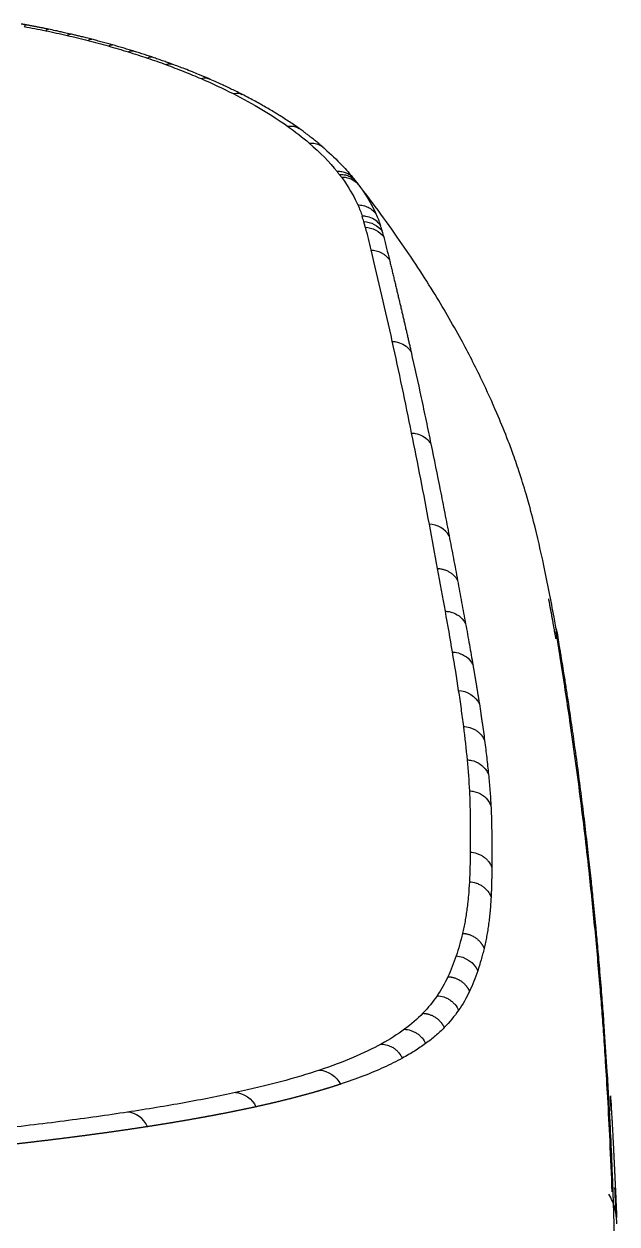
# Model space of a CAD drawing. Header units: millimetres. Extents: x 0 to 2520, y 0 to 1796.
# Drawn here: x 1162.3 to 1211.1, y 582.4 to 681.3 of the extents above; entities that cross this region are included whole.
import ezdxf

# ---------------------------------------------------------------- set-up
doc = ezdxf.new("R2010")
doc.units = ezdxf.units.MM
doc.header["$LTSCALE"] = 50

msp = doc.modelspace()

# ---------------------------------------------------------------- linework, layer by layer
at = {"color": 7, "linetype": 'Continuous'}
for centre, major_axis, ratio, start_param, end_param in [((1172.252, 676.614), (-0.64, -1.895), 0.484271, 3.141704, 3.596445), ((1195.49, 638.225), (-1.965, -0.372), 0.920391, 3.440198, 4.47791), ((1170.782, 589.655), (-0.302, 1.977), 0.906138, 4.988213, 6.109331)]:
    msp.add_ellipse(centre, major_axis=major_axis, ratio=ratio, start_param=start_param, end_param=end_param, dxfattribs=at)
for points, degree in [([(1162.463, 681.184), (1162.046, 681.259)], 1), ([(1162.269, 681.053), (1162.569, 680.998), (1162.867, 680.941), (1163.164, 680.883)], 3), ([(1164.295, 680.826), (1163.383, 681.015), (1162.457, 681.185)], 2), ([(1163.164, 680.883), (1163.462, 680.825), (1163.759, 680.766), (1164.054, 680.705)], 3), ([(1164.054, 680.705), (1164.139, 680.797), (1164.222, 680.835), (1164.294, 680.821)], 3), ([(1164.054, 680.705), (1164.645, 680.582), (1165.232, 680.454), (1165.811, 680.32)], 3), ([(1165.811, 680.32), (1166.391, 680.186), (1166.965, 680.046), (1167.532, 679.9)], 3), ([(1167.532, 679.9), (1168.098, 679.755), (1168.658, 679.604), (1169.209, 679.448)], 3), ([(1169.564, 679.539), (1167.846, 680.003)], 1), ([(1169.209, 679.448), (1169.761, 679.292), (1170.305, 679.13), (1170.841, 678.965)], 3), ([(1171.235, 679.044), (1169.564, 679.539)], 1), ([(1170.841, 678.965), (1171.377, 678.799), (1171.905, 678.628), (1172.424, 678.453)], 3), ([(1172.893, 678.509), (1171.262, 679.037)], 1), ([(1172.424, 678.453), (1172.944, 678.277), (1173.454, 678.098), (1173.955, 677.914)], 3), ([(1174.472, 677.952), (1172.893, 678.509)], 1), ([(1173.955, 677.914), (1174.456, 677.73), (1174.947, 677.541), (1175.429, 677.349)], 3), ([(1175.429, 677.349), (1175.911, 677.157), (1176.382, 676.961), (1176.844, 676.762)], 3), ([(1176.844, 676.762), (1177.766, 676.363), (1178.648, 675.95), (1179.484, 675.525)], 3), ([(1179.484, 675.525), (1181.157, 674.675), (1182.651, 673.779), (1183.949, 672.854)], 3), ([(1183.949, 672.854), (1184.598, 672.391), (1185.199, 671.922), (1185.75, 671.447)], 3), ([(1185.75, 671.447), (1186.646, 670.676), (1187.411, 669.892), (1188.048, 669.102)], 3), ([(1186.881, 671.12), (1186.931, 671.075), (1186.977, 671.026), (1187.024, 670.977)], 3), ([(1188.227, 668.875), (1188.167, 668.951), (1188.107, 669.026), (1188.048, 669.102)], 3), ([(1188.401, 668.646), (1188.343, 668.722), (1188.285, 668.799), (1188.227, 668.875)], 3), ([(1188.401, 668.646), (1188.513, 668.494), (1188.622, 668.343), (1188.725, 668.19)], 3), ([(1188.725, 668.19), (1189.14, 667.582), (1189.481, 666.972), (1189.752, 666.362)], 3), ([(1189.631, 668.263), (1189.569, 668.343), (1189.505, 668.423), (1189.441, 668.503)], 3), ([(1189.813, 668.023), (1189.753, 668.104), (1189.692, 668.183), (1189.631, 668.263)], 3), ([(1189.752, 666.362), (1189.888, 666.057), (1190.006, 665.752), (1190.107, 665.447)], 3), ([(1190.246, 664.99), (1190.199, 665.142), (1190.153, 665.295), (1190.107, 665.447)], 3), ([(1190.246, 664.99), (1190.836, 664.969), (1191.45, 664.649), (1191.764, 664.197)], 3), ([(1190.363, 664.527), (1190.518, 663.903), (1190.67, 663.277), (1190.821, 662.652)], 3), ([(1190.363, 664.527), (1190.956, 664.504), (1191.572, 664.18), (1191.886, 663.725)], 3), ([(1191.764, 664.197), (1191.719, 664.355), (1191.67, 664.513), (1191.616, 664.672)], 3), ([(1191.886, 663.725), (1191.847, 663.877), (1191.81, 664.035), (1191.764, 664.197)], 3), ([(1190.821, 662.652), (1191.425, 660.15), (1192.004, 657.643), (1192.559, 655.131)], 3), ([(1192.559, 655.131), (1193.114, 652.619), (1193.645, 650.101), (1194.154, 647.579)], 3), ([(1194.154, 647.579), (1194.662, 645.057), (1195.149, 642.535), (1195.613, 640.071)], 3), ([(1195.613, 640.071), (1195.845, 638.838), (1196.072, 637.621), (1196.291, 636.424)], 3), ([(1196.291, 636.424), (1196.511, 635.228), (1196.725, 634.053), (1196.931, 632.906)], 3), ([(1196.931, 632.906), (1197.136, 631.758), (1197.332, 630.639), (1197.516, 629.551)], 3), ([(1197.516, 629.551), (1197.699, 628.463), (1197.87, 627.407), (1198.025, 626.385)], 3), ([(1198.025, 626.385), (1198.103, 625.874), (1198.176, 625.372), (1198.245, 624.878)], 3), ([(1198.025, 626.385), (1198.727, 626.361), (1199.48, 625.875), (1199.756, 625.266)], 3), ([(1198.245, 624.878), (1198.28, 624.631), (1198.313, 624.386), (1198.346, 624.144)], 3), ([(1198.346, 624.144), (1198.378, 623.901), (1198.409, 623.66), (1198.439, 623.422)], 3), ([(1199.984, 623.736), (1200.02, 623.486), (1200.055, 623.237), (1200.089, 622.991)], 3), ([(1198.439, 623.422), (1198.559, 622.469), (1198.662, 621.55), (1198.746, 620.665)], 3), ([(1200.089, 622.991), (1200.122, 622.745), (1200.155, 622.501), (1200.186, 622.259)], 3), ([(1198.746, 620.665), (1198.831, 619.781), (1198.897, 618.93), (1198.938, 618.111)], 3), ([(1199.002, 613.062), (1198.994, 612.21), (1198.977, 611.398), (1198.937, 610.622)], 3), ([(1198.367, 606.375), (1198.214, 605.729), (1198.041, 605.11), (1197.844, 604.516)], 3), ([(1197.844, 604.516), (1197.648, 603.923), (1197.427, 603.353), (1197.17, 602.806)], 3), ([(1197.844, 604.516), (1198.562, 604.489), (1199.342, 603.953), (1199.62, 603.296)], 3), ([(1197.17, 602.806), (1196.914, 602.26), (1196.621, 601.736), (1196.28, 601.234)], 3), ([(1196.28, 601.234), (1195.939, 600.732), (1195.55, 600.253), (1195.103, 599.793)], 3), ([(1198.942, 601.6), (1198.684, 601.058), (1198.389, 600.539), (1198.046, 600.041)], 3), ([(1198.046, 600.041), (1197.703, 599.543), (1197.312, 599.068), (1196.863, 598.612)], 3), ([(1195.103, 599.793), (1194.656, 599.334), (1194.151, 598.895), (1193.581, 598.474)], 3), ([(1193.581, 598.474), (1193.012, 598.052), (1192.379, 597.649), (1191.678, 597.262)], 3), ([(1191.678, 597.262), (1190.275, 596.488), (1188.595, 595.777), (1186.604, 595.114)], 3), ([(1186.604, 595.114), (1184.614, 594.452), (1182.315, 593.839), (1179.686, 593.264)], 3), ([(1186.604, 595.114), (1187.281, 595.09), (1188.023, 594.588), (1188.319, 593.954)], 3), ([(1179.686, 593.264), (1180.348, 593.239), (1181.075, 592.732), (1181.364, 592.095)], 3), ([(1210.613, 591.733), (1210.592, 592.156), (1210.57, 592.577), (1210.549, 592.998)], 3), ([(1210.728, 585.492), (1210.733, 585.36), (1210.738, 585.229), (1210.742, 585.099)], 3), ([(1210.999, 583.513), (1210.971, 584.145), (1210.943, 584.777), (1210.914, 585.409)], 3)]:
    msp.add_open_spline(points, degree=degree, dxfattribs=at)
for points, knots in [([(1162.468, 681.183), (1162.464, 681.184), (1162.437, 681.187), (1162.373, 681.168), (1162.307, 681.104), (1162.269, 681.053)], [0, 0, 0, 0, 0.06577, 0.459809, 1, 1, 1, 1]), ([(1166.108, 680.428), (1165.939, 680.467), (1165.646, 680.534), (1165.232, 680.626), (1164.795, 680.721), (1164.479, 680.788), (1164.284, 680.828)], [0, 0, 0, 0, 0.282225, 0.484441, 0.682005, 1, 1, 1, 1]), ([(1165.811, 680.32), (1165.904, 680.381), (1166.006, 680.449), (1166.09, 680.432), (1166.097, 680.43)], [0, 0, 0, 0, 0.904511, 1, 1, 1, 1]), ([(1167.863, 679.999), (1167.708, 680.039), (1167.421, 680.112), (1167.043, 680.205), (1166.731, 680.281), (1166.43, 680.353), (1166.218, 680.403), (1166.096, 680.431)], [0, 0, 0, 0, 0.265652, 0.492224, 0.643261, 0.794287, 1, 1, 1, 1]), ([(1167.532, 679.9), (1167.637, 679.958), (1167.748, 680.02), (1167.841, 680.004), (1167.846, 680.003)], [0, 0, 0, 0, 0.937809, 1, 1, 1, 1]), ([(1169.209, 679.448), (1169.275, 679.491), (1169.389, 679.543), (1169.504, 679.55), (1169.555, 679.541), (1169.563, 679.539)], [0, 0, 0, 0, 0.534486, 0.924389, 1, 1, 1, 1]), ([(1170.841, 678.965), (1170.913, 679.006), (1171.039, 679.055), (1171.177, 679.058), (1171.243, 679.043), (1171.262, 679.037)], [0, 0, 0, 0, 0.491203, 0.849449, 1, 1, 1, 1]), ([(1177.463, 676.758), (1177.19, 676.877), (1176.751, 677.062), (1176.095, 677.33), (1175.379, 677.613), (1174.82, 677.824), (1174.472, 677.952)], [0, 0, 0, 0, 0.28561, 0.4526, 0.664366, 1, 1, 1, 1]), ([(1176.844, 676.762), (1176.942, 676.796), (1177.111, 676.829), (1177.318, 676.81), (1177.422, 676.776), (1177.463, 676.758)], [0, 0, 0, 0, 0.453041, 0.776836, 1, 1, 1, 1]), ([(1180.215, 675.468), (1180.045, 675.555), (1179.736, 675.709), (1179.283, 675.929), (1178.869, 676.126), (1178.448, 676.321), (1177.984, 676.531), (1177.649, 676.678), (1177.463, 676.758)], [0, 0, 0, 0, 0.194251, 0.349364, 0.504745, 0.648135, 0.805649, 1, 1, 1, 1]), ([(1179.484, 675.525), (1179.678, 675.552), (1179.943, 675.589), (1180.156, 675.494), (1180.212, 675.462)], [0, 0, 0, 0, 0.728205, 1, 1, 1, 1]), ([(1184.934, 672.642), (1184.772, 672.757), (1184.472, 672.967), (1184.023, 673.268), (1183.592, 673.548), (1183.151, 673.826), (1182.708, 674.095), (1182.254, 674.362), (1181.791, 674.627), (1181.31, 674.893), (1180.786, 675.174), (1180.417, 675.365), (1180.214, 675.469)], [0, 0, 0, 0, 0.116226, 0.212836, 0.309412, 0.405954, 0.5026, 0.594031, 0.690771, 0.787383, 0.883962, 1, 1, 1, 1]), ([(1183.949, 672.854), (1184.182, 672.862), (1184.55, 672.875), (1184.83, 672.704), (1184.927, 672.631)], [0, 0, 0, 0, 0.634373, 1, 1, 1, 1]), ([(1186.88, 671.122), (1186.771, 671.216), (1186.565, 671.39), (1186.254, 671.644), (1185.973, 671.867), (1185.715, 672.067), (1185.478, 672.245), (1185.22, 672.437), (1185.035, 672.57), (1184.933, 672.643)], [0, 0, 0, 0, 0.180478, 0.337617, 0.497684, 0.617696, 0.732454, 0.852662, 1, 1, 1, 1]), ([(1185.75, 671.447), (1185.832, 671.452), (1186.081, 671.468), (1186.476, 671.387), (1186.756, 671.231), (1186.875, 671.125), (1186.881, 671.12)], [0, 0, 0, 0, 0.191781, 0.587121, 0.981055, 1, 1, 1, 1]), ([(1187.024, 670.977), (1187.514, 670.534), (1188.417, 669.716), (1189.119, 668.884), (1189.441, 668.503)], [0, 0, 0, 0, 0.542614, 1, 1, 1, 1]), ([(1189.441, 668.503), (1189.365, 668.601), (1189.229, 668.735), (1189.012, 668.881), (1188.833, 668.97), (1188.643, 669.038), (1188.381, 669.097), (1188.179, 669.108), (1188.048, 669.102)], [0, 0, 0, 0, 0.251445, 0.377205, 0.502965, 0.628725, 0.754485, 1, 1, 1, 1]), ([(1188.227, 668.875), (1188.36, 668.88), (1188.564, 668.868), (1188.828, 668.806), (1189.02, 668.737), (1189.199, 668.646), (1189.418, 668.498), (1189.554, 668.361), (1189.631, 668.263)], [0, 0, 0, 0, 0.245345, 0.371154, 0.496963, 0.622771, 0.74858, 1, 1, 1, 1]), ([(1188.401, 668.646), (1188.534, 668.651), (1188.739, 668.638), (1189.005, 668.575), (1189.199, 668.504), (1189.379, 668.411), (1189.599, 668.261), (1189.736, 668.122), (1189.813, 668.023)], [0, 0, 0, 0, 0.245394, 0.371197, 0.497, 0.622803, 0.748606, 1, 1, 1, 1]), ([(1206.349, 629.83), (1206.213, 630.671), (1205.83, 632.886), (1205.158, 636.336), (1204.386, 639.733), (1203.667, 642.368), (1203.077, 644.279), (1202.509, 645.931), (1201.904, 647.519), (1201.1, 649.475), (1199.867, 652.189), (1198.155, 655.528), (1195.864, 659.471), (1192.897, 663.961), (1190.579, 667.074), (1189.282, 668.706)], [0, 0, 0, 0, 0.072871, 0.188058, 0.279892, 0.333849, 0.375944, 0.408038, 0.435223, 0.484253, 0.55136, 0.636522, 0.739701, 0.86089, 1, 1, 1, 1]), ([(1189.813, 668.023), (1189.873, 667.943), (1189.931, 667.863), (1190.045, 667.703), (1190.101, 667.623), (1190.156, 667.544)], [0, 0, 0, 0, 0.5, 0.5, 1, 1, 1, 1]), ([(1190.156, 667.544), (1190.167, 667.527), (1190.19, 667.494), (1190.223, 667.445), (1190.256, 667.396), (1190.288, 667.347), (1190.321, 667.298), (1190.352, 667.249), (1190.384, 667.2), (1190.415, 667.151), (1190.446, 667.102), (1190.476, 667.053), (1190.507, 667.005), (1190.536, 666.956), (1190.566, 666.908), (1190.595, 666.859), (1190.624, 666.811), (1190.652, 666.763), (1190.681, 666.714), (1190.708, 666.666), (1190.736, 666.618), (1190.763, 666.57), (1190.79, 666.522), (1190.816, 666.475), (1190.843, 666.427), (1190.869, 666.379), (1190.894, 666.332), (1190.919, 666.284), (1190.944, 666.237), (1190.969, 666.189), (1190.993, 666.142), (1191.017, 666.095), (1191.041, 666.048), (1191.065, 666.001), (1191.088, 665.954), (1191.11, 665.907), (1191.133, 665.86), (1191.155, 665.813), (1191.177, 665.766), (1191.199, 665.72), (1191.22, 665.673), (1191.234, 665.642), (1191.241, 665.627)], [0, 0, 0, 0, 0.025729, 0.05142, 0.077074, 0.10269, 0.128269, 0.153811, 0.179315, 0.204782, 0.230212, 0.255604, 0.280958, 0.306276, 0.331556, 0.356798, 0.382003, 0.407171, 0.432302, 0.457395, 0.482451, 0.507469, 0.532451, 0.557394, 0.582301, 0.60717, 0.632002, 0.656797, 0.681554, 0.706274, 0.730956, 0.755602, 0.780209, 0.80478, 0.829313, 0.853809, 0.878267, 0.902688, 0.927072, 0.951418, 0.975727, 1, 1, 1, 1]), ([(1189.752, 666.362), (1189.894, 666.361), (1190.112, 666.336), (1190.394, 666.255), (1190.599, 666.169), (1190.79, 666.061), (1191.021, 665.89), (1191.162, 665.736), (1191.241, 665.627)], [0, 0, 0, 0, 0.245504, 0.371267, 0.497031, 0.622794, 0.748557, 1, 1, 1, 1]), ([(1191.616, 664.672), (1191.559, 664.745), (1191.385, 664.968), (1190.985, 665.254), (1190.508, 665.418), (1190.205, 665.44), (1190.107, 665.447)], [0, 0, 0, 0, 0.164024, 0.500002, 0.837147, 1, 1, 1, 1]), ([(1191.241, 665.627), (1191.313, 665.468), (1191.38, 665.308), (1191.505, 664.99), (1191.563, 664.831), (1191.616, 664.672)], [0, 0, 0, 0, 0.5, 0.5, 1, 1, 1, 1]), ([(1190.363, 664.527), (1190.357, 664.553), (1190.344, 664.604), (1190.325, 664.681), (1190.308, 664.75), (1190.293, 664.81), (1190.28, 664.86), (1190.268, 664.906), (1190.257, 664.949), (1190.249, 664.977), (1190.246, 664.99)], [0, 0, 0, 0, 0.166111, 0.332434, 0.498969, 0.613429, 0.720778, 0.821, 0.914079, 1, 1, 1, 1]), ([(1191.886, 663.725), (1191.905, 663.646), (1191.925, 663.568), (1191.964, 663.41), (1191.984, 663.332), (1192.043, 663.096), (1192.082, 662.939), (1192.199, 662.468), (1192.276, 662.154), (1192.353, 661.839)], [0, 0, 0, 0, 0.125, 0.125, 0.25, 0.25, 0.5, 0.5, 1, 1, 1, 1]), ([(1190.821, 662.652), (1190.968, 662.646), (1191.193, 662.614), (1191.485, 662.521), (1191.697, 662.425), (1191.894, 662.306), (1192.13, 662.12), (1192.274, 661.955), (1192.353, 661.839)], [0, 0, 0, 0, 0.245356, 0.37115, 0.496944, 0.622738, 0.748531, 1, 1, 1, 1]), ([(1192.353, 661.839), (1192.385, 661.709), (1192.448, 661.451), (1192.542, 661.064), (1192.636, 660.68), (1192.728, 660.299), (1192.818, 659.921), (1192.908, 659.547), (1192.997, 659.175), (1193.085, 658.806), (1193.171, 658.44), (1193.257, 658.076), (1193.341, 657.716), (1193.425, 657.359), (1193.507, 657.005), (1193.589, 656.654), (1193.669, 656.305), (1193.748, 655.96), (1193.827, 655.618), (1193.904, 655.278), (1193.981, 654.942), (1194.056, 654.608), (1194.106, 654.387), (1194.131, 654.276)], [0, 0, 0, 0, 0.051637, 0.102872, 0.153706, 0.204137, 0.254167, 0.303794, 0.35302, 0.401844, 0.450266, 0.498287, 0.545905, 0.593122, 0.639938, 0.686351, 0.732363, 0.777973, 0.823182, 0.867989, 0.912394, 0.956398, 1, 1, 1, 1]), ([(1192.559, 655.131), (1192.662, 655.123), (1192.981, 655.097), (1193.483, 654.914), (1193.899, 654.599), (1194.074, 654.356), (1194.131, 654.276)], [0, 0, 0, 0, 0.162618, 0.499924, 0.836281, 1, 1, 1, 1]), ([(1194.131, 654.276), (1194.415, 653.013), (1194.694, 651.748), (1195.103, 649.848), (1195.238, 649.214), (1195.505, 647.947), (1195.637, 647.312), (1195.767, 646.678)], [0, 0, 0, 0, 0.5, 0.5, 0.75, 0.75, 1, 1, 1, 1]), ([(1194.154, 647.579), (1194.261, 647.571), (1194.592, 647.545), (1195.112, 647.351), (1195.537, 647.017), (1195.711, 646.761), (1195.767, 646.678)], [0, 0, 0, 0, 0.162658, 0.5, 0.837365, 1, 1, 1, 1]), ([(1195.767, 646.678), (1196.029, 645.409), (1196.284, 644.14), (1196.659, 642.245), (1196.783, 641.615), (1197.027, 640.36), (1197.148, 639.735), (1197.267, 639.113)], [0, 0, 0, 0, 0.5, 0.5, 0.75, 0.75, 1, 1, 1, 1]), ([(1197.267, 639.113), (1197.386, 638.492), (1197.504, 637.874), (1197.737, 636.646), (1197.852, 636.036), (1197.965, 635.432)], [0, 0, 0, 0, 0.5, 0.5, 1, 1, 1, 1]), ([(1197.965, 635.432), (1198.078, 634.827), (1198.19, 634.228), (1198.409, 633.042), (1198.517, 632.454), (1198.624, 631.874)], [0, 0, 0, 0, 0.5, 0.5, 1, 1, 1, 1]), ([(1205.444, 633.935), (1205.46, 633.844), (1205.494, 633.664), (1205.544, 633.393), (1205.595, 633.122), (1205.644, 632.851), (1205.694, 632.579), (1205.744, 632.307), (1205.793, 632.035), (1205.842, 631.763), (1205.891, 631.49), (1205.94, 631.217), (1205.989, 630.944), (1206.024, 630.746), (1206.043, 630.638), (1206.046, 630.622)], [0, 0, 0, 0, 0.081671, 0.16342, 0.245246, 0.32715, 0.409131, 0.491191, 0.573327, 0.655542, 0.737834, 0.820203, 0.90265, 0.985174, 1, 1, 1, 1]), ([(1196.931, 632.906), (1197.046, 632.896), (1197.4, 632.868), (1197.957, 632.644), (1198.4, 632.258), (1198.569, 631.968), (1198.624, 631.874)], [0, 0, 0, 0, 0.161876, 0.500002, 0.837118, 1, 1, 1, 1]), ([(1198.624, 631.874), (1198.729, 631.293), (1198.833, 630.72), (1199.034, 629.587), (1199.133, 629.028), (1199.228, 628.476)], [0, 0, 0, 0, 0.5, 0.5, 1, 1, 1, 1]), ([(1206.085, 631.49), (1206.171, 630.986), (1206.264, 630.432), (1206.356, 629.878), (1206.364, 629.829)], [0, 0, 0, 0, 0.910628, 1, 1, 1, 1]), ([(1210.689, 585.082), (1210.638, 586.49), (1210.529, 589.087), (1210.345, 592.653), (1210.168, 595.567), (1210.008, 597.938), (1209.856, 599.996), (1209.628, 602.893), (1209.287, 606.749), (1208.753, 611.989), (1208.077, 617.705), (1207.401, 622.656), (1206.825, 626.456), (1206.448, 628.87), (1206.193, 630.505), (1206.082, 631.216)], [0, 0, 0, 0, 0.091579, 0.169001, 0.232264, 0.281369, 0.323509, 0.366378, 0.470106, 0.574758, 0.707948, 0.84276, 0.897584, 0.955948, 1, 1, 1, 1]), ([(1197.516, 629.551), (1197.633, 629.541), (1197.994, 629.511), (1198.561, 629.277), (1199.008, 628.875), (1199.174, 628.574), (1199.228, 628.476)], [0, 0, 0, 0, 0.161739, 0.499996, 0.837267, 1, 1, 1, 1]), ([(1206.364, 629.829), (1206.386, 629.696), (1206.498, 629.017), (1206.666, 627.974), (1206.866, 626.699), (1207.108, 625.121), (1207.377, 623.299), (1207.684, 621.113), (1207.961, 619.049), (1208.24, 616.863), (1208.504, 614.677), (1208.74, 612.612), (1208.938, 610.79), (1209.127, 608.967), (1209.294, 607.266), (1209.464, 605.443), (1209.625, 603.62), (1209.787, 601.675), (1209.928, 599.851), (1210.087, 597.663), (1210.24, 595.352), (1210.369, 593.163), (1210.466, 591.398), (1210.571, 589.299), (1210.658, 587.305), (1210.712, 585.919), (1210.725, 585.584), (1210.728, 585.507), (1210.728, 585.492)], [0, 0, 0, 0, 0.008985, 0.045994, 0.070666, 0.095339, 0.152908, 0.194029, 0.243374, 0.292719, 0.342064, 0.39141, 0.432531, 0.465427, 0.514773, 0.547669, 0.58879, 0.638135, 0.679256, 0.712153, 0.786171, 0.835516, 0.860189, 0.905422, 0.977383, 0.99486, 0.998972, 1, 1, 1, 1]), ([(1199.228, 628.476), (1199.234, 628.439), (1199.247, 628.365), (1199.266, 628.255), (1199.285, 628.146), (1199.303, 628.037), (1199.322, 627.928), (1199.34, 627.82), (1199.358, 627.712), (1199.377, 627.605), (1199.395, 627.498), (1199.412, 627.392), (1199.43, 627.286), (1199.448, 627.18), (1199.465, 627.075), (1199.482, 626.971), (1199.5, 626.867), (1199.517, 626.763), (1199.533, 626.66), (1199.55, 626.558), (1199.567, 626.456), (1199.583, 626.354), (1199.6, 626.253), (1199.616, 626.152), (1199.632, 626.052), (1199.648, 625.952), (1199.664, 625.852), (1199.68, 625.754), (1199.695, 625.655), (1199.71, 625.557), (1199.726, 625.459), (1199.741, 625.362), (1199.751, 625.298), (1199.756, 625.266)], [0, 0, 0, 0, 0.033465, 0.06685, 0.100154, 0.133378, 0.166522, 0.199584, 0.232567, 0.265469, 0.29829, 0.331031, 0.363691, 0.396271, 0.42877, 0.461189, 0.493528, 0.525786, 0.557964, 0.590061, 0.622078, 0.654014, 0.68587, 0.717646, 0.749341, 0.780955, 0.812489, 0.843943, 0.875315, 0.906608, 0.937819, 0.96895, 1, 1, 1, 1]), ([(1199.756, 625.266), (1199.796, 625.007), (1199.835, 624.75), (1199.892, 624.367), (1199.911, 624.24), (1199.948, 623.987), (1199.966, 623.862), (1199.984, 623.736)], [0, 0, 0, 0, 0.5, 0.5, 0.75, 0.75, 1, 1, 1, 1]), ([(1198.439, 623.422), (1198.614, 623.416), (1198.887, 623.371), (1199.24, 623.235), (1199.491, 623.094), (1199.717, 622.92), (1199.978, 622.65), (1200.118, 622.417), (1200.186, 622.259)], [0, 0, 0, 0, 0.245418, 0.371182, 0.496946, 0.622709, 0.748473, 1, 1, 1, 1]), ([(1200.186, 622.259), (1200.249, 621.775), (1200.307, 621.3), (1200.414, 620.369), (1200.463, 619.913), (1200.507, 619.465)], [0, 0, 0, 0, 0.5, 0.5, 1, 1, 1, 1]), ([(1198.746, 620.665), (1198.868, 620.654), (1199.247, 620.618), (1199.839, 620.353), (1200.296, 619.904), (1200.455, 619.573), (1200.507, 619.465)], [0, 0, 0, 0, 0.161339, 0.499998, 0.837657, 1, 1, 1, 1]), ([(1200.507, 619.465), (1200.551, 619.017), (1200.591, 618.578), (1200.642, 617.932), (1200.657, 617.719), (1200.679, 617.403), (1200.685, 617.298), (1200.698, 617.09), (1200.704, 616.986), (1200.709, 616.883)], [0, 0, 0, 0, 0.5, 0.5, 0.75, 0.75, 0.875, 0.875, 1, 1, 1, 1]), ([(1198.938, 618.111), (1198.961, 617.652), (1198.982, 616.98), (1198.996, 616.112), (1199, 615.687), (1199.005, 615.057), (1199.007, 614.646), (1199.007, 613.841), (1199.005, 613.448), (1199.002, 613.062)], [0, 0, 0, 0, 0.25, 0.375, 0.5, 0.5, 0.75, 0.75, 1, 1, 1, 1]), ([(1198.938, 618.111), (1199.062, 618.099), (1199.443, 618.062), (1200.041, 617.789), (1200.499, 617.33), (1200.658, 616.992), (1200.709, 616.883)], [0, 0, 0, 0, 0.161268, 0.499993, 0.837738, 1, 1, 1, 1]), ([(1200.709, 616.883), (1200.711, 616.842), (1200.715, 616.762), (1200.721, 616.643), (1200.726, 616.524), (1200.731, 616.407), (1200.736, 616.291), (1200.74, 616.176), (1200.744, 616.062), (1200.748, 615.949), (1200.751, 615.837), (1200.754, 615.727), (1200.757, 615.617), (1200.759, 615.509), (1200.762, 615.402), (1200.764, 615.296), (1200.766, 615.191), (1200.768, 615.086), (1200.769, 614.983), (1200.771, 614.881), (1200.772, 614.779), (1200.774, 614.678), (1200.775, 614.578), (1200.776, 614.479), (1200.777, 614.38), (1200.778, 614.282), (1200.779, 614.185), (1200.78, 614.088), (1200.781, 613.993), (1200.782, 613.898), (1200.782, 613.804), (1200.783, 613.711), (1200.784, 613.618), (1200.784, 613.527), (1200.785, 613.436), (1200.785, 613.347), (1200.785, 613.258), (1200.786, 613.17), (1200.786, 613.084), (1200.786, 612.998), (1200.786, 612.913), (1200.786, 612.829), (1200.786, 612.745), (1200.786, 612.663), (1200.786, 612.582), (1200.786, 612.501), (1200.786, 612.421), (1200.785, 612.342), (1200.785, 612.264), (1200.785, 612.187), (1200.784, 612.11), (1200.784, 612.034), (1200.783, 611.959), (1200.783, 611.885), (1200.782, 611.836), (1200.782, 611.811)], [0, 0, 0, 0, 0.021784, 0.043455, 0.065015, 0.086462, 0.107789, 0.128992, 0.150068, 0.171016, 0.191829, 0.212505, 0.233042, 0.253445, 0.273718, 0.293869, 0.313906, 0.333838, 0.35367, 0.37341, 0.393064, 0.41264, 0.432144, 0.451579, 0.470945, 0.49024, 0.509458, 0.528592, 0.547633, 0.566576, 0.585414, 0.604143, 0.622755, 0.641248, 0.659615, 0.677853, 0.695957, 0.713928, 0.731766, 0.749473, 0.767051, 0.7845, 0.801821, 0.819015, 0.836083, 0.853025, 0.869843, 0.886537, 0.903109, 0.919558, 0.935887, 0.952095, 0.968184, 0.984152, 1, 1, 1, 1]), ([(1199.002, 613.062), (1199.184, 613.055), (1199.374, 613.021), (1199.65, 612.93), (1199.741, 612.892), (1199.917, 612.804), (1200.002, 612.753), (1200.164, 612.639), (1200.24, 612.577), (1200.382, 612.442), (1200.447, 612.37), (1200.624, 612.143), (1200.717, 611.978), (1200.782, 611.811)], [0, 0, 0, 0, 0.25, 0.25, 0.375, 0.375, 0.5, 0.5, 0.625, 0.625, 0.75, 0.75, 1, 1, 1, 1]), ([(1200.782, 611.811), (1200.782, 611.781), (1200.781, 611.722), (1200.781, 611.633), (1200.78, 611.545), (1200.779, 611.458), (1200.778, 611.371), (1200.777, 611.286), (1200.775, 611.201), (1200.774, 611.117), (1200.773, 611.033), (1200.772, 610.95), (1200.77, 610.868), (1200.768, 610.787), (1200.767, 610.706), (1200.765, 610.626), (1200.763, 610.547), (1200.761, 610.468), (1200.759, 610.39), (1200.757, 610.313), (1200.755, 610.237), (1200.752, 610.161), (1200.75, 610.086), (1200.747, 610.011), (1200.745, 609.937), (1200.742, 609.864), (1200.739, 609.792), (1200.736, 609.72), (1200.733, 609.648), (1200.73, 609.578), (1200.727, 609.508), (1200.724, 609.438), (1200.721, 609.392), (1200.72, 609.37)], [0, 0, 0, 0, 0.034996, 0.069812, 0.104446, 0.138897, 0.173166, 0.207251, 0.241153, 0.274873, 0.30841, 0.341764, 0.374936, 0.407925, 0.440731, 0.473355, 0.505796, 0.538054, 0.570129, 0.602022, 0.633732, 0.665259, 0.696604, 0.727766, 0.758745, 0.789541, 0.820155, 0.850586, 0.880834, 0.910899, 0.940782, 0.970482, 1, 1, 1, 1]), ([(1198.937, 610.622), (1198.917, 610.235), (1198.879, 609.699), (1198.816, 609.058), (1198.775, 608.698), (1198.737, 608.402), (1198.7, 608.138), (1198.661, 607.878), (1198.619, 607.62), (1198.575, 607.366), (1198.527, 607.114), (1198.46, 606.782), (1198.405, 606.537), (1198.367, 606.375), (1198.367, 606.375)], [0, 0, 0, 0, 0.25, 0.354166, 0.4375, 0.499999, 0.562499, 0.624999, 0.687499, 0.749999, 0.812499, 0.874999, 0.999999, 1, 1, 1, 1]), ([(1198.937, 610.622), (1199.119, 610.615), (1199.309, 610.581), (1199.585, 610.49), (1199.676, 610.452), (1199.852, 610.364), (1199.938, 610.313), (1200.099, 610.199), (1200.176, 610.137), (1200.318, 610.001), (1200.384, 609.929), (1200.561, 609.702), (1200.654, 609.537), (1200.72, 609.37)], [0, 0, 0, 0, 0.25, 0.25, 0.375, 0.375, 0.5, 0.5, 0.625, 0.625, 0.75, 0.75, 1, 1, 1, 1]), ([(1200.72, 609.37), (1200.71, 609.175), (1200.699, 608.984), (1200.679, 608.7), (1200.672, 608.606), (1200.657, 608.42), (1200.649, 608.327), (1200.64, 608.235)], [0, 0, 0, 0, 0.5, 0.5, 0.75, 0.75, 1, 1, 1, 1]), ([(1200.64, 608.235), (1200.636, 608.189), (1200.632, 608.143), (1200.623, 608.052), (1200.618, 608.006), (1200.604, 607.869), (1200.595, 607.779), (1200.585, 607.689)], [0, 0, 0, 0, 0.25, 0.25, 0.5, 0.5, 1, 1, 1, 1]), ([(1200.519, 607.156), (1200.495, 606.98), (1200.47, 606.806), (1200.429, 606.549), (1200.415, 606.463), (1200.386, 606.293), (1200.37, 606.209), (1200.355, 606.125)], [0, 0, 0, 0, 0.5, 0.5, 0.75, 0.75, 1, 1, 1, 1]), ([(1200.585, 607.689), (1200.574, 607.599), (1200.564, 607.51), (1200.542, 607.332), (1200.53, 607.244), (1200.519, 607.156)], [0, 0, 0, 0, 0.5, 0.5, 1, 1, 1, 1]), ([(1198.367, 606.375), (1198.378, 606.375), (1198.405, 606.373), (1198.45, 606.37), (1198.506, 606.365), (1198.572, 606.357), (1198.649, 606.344), (1198.736, 606.326), (1198.834, 606.302), (1198.941, 606.269), (1199.057, 606.225), (1199.18, 606.17), (1199.31, 606.1), (1199.426, 606.026), (1199.524, 605.954), (1199.603, 605.89), (1199.675, 605.825), (1199.74, 605.761), (1199.798, 605.697), (1199.85, 605.636), (1199.897, 605.576), (1199.938, 605.519), (1199.975, 605.465), (1200.007, 605.414), (1200.035, 605.367), (1200.059, 605.323), (1200.08, 605.283), (1200.098, 605.247), (1200.114, 605.214), (1200.127, 605.186), (1200.137, 605.162), (1200.143, 605.147), (1200.146, 605.14)], [0, 0, 0, 0, 0.015223, 0.034979, 0.05935, 0.088425, 0.122298, 0.161063, 0.20481, 0.253628, 0.307581, 0.366669, 0.430839, 0.499975, 0.546621, 0.591081, 0.63331, 0.673279, 0.710968, 0.74637, 0.779487, 0.810337, 0.838945, 0.865338, 0.889542, 0.911585, 0.931495, 0.949301, 0.965028, 0.978705, 0.990355, 1, 1, 1, 1]), ([(1200.355, 606.125), (1200.324, 605.957), (1200.291, 605.791), (1200.221, 605.463), (1200.184, 605.301), (1200.146, 605.14)], [0, 0, 0, 0, 0.5, 0.5, 1, 1, 1, 1]), ([(1200.146, 605.14), (1200.108, 604.98), (1200.068, 604.821), (1199.986, 604.507), (1199.943, 604.352), (1199.812, 603.891), (1199.719, 603.59), (1199.62, 603.296)], [0, 0, 0, 0, 0.25, 0.25, 0.5, 0.5, 1, 1, 1, 1]), ([(1197.17, 602.806), (1197.182, 602.806), (1197.208, 602.805), (1197.253, 602.802), (1197.307, 602.797), (1197.373, 602.789), (1197.449, 602.777), (1197.535, 602.759), (1197.631, 602.736), (1197.737, 602.704), (1197.851, 602.661), (1197.974, 602.607), (1198.102, 602.54), (1198.217, 602.468), (1198.315, 602.397), (1198.393, 602.335), (1198.465, 602.272), (1198.529, 602.209), (1198.588, 602.148), (1198.64, 602.088), (1198.687, 602.03), (1198.729, 601.974), (1198.766, 601.921), (1198.799, 601.871), (1198.827, 601.825), (1198.852, 601.781), (1198.874, 601.742), (1198.893, 601.706), (1198.909, 601.674), (1198.922, 601.646), (1198.933, 601.622), (1198.939, 601.607), (1198.942, 601.6)], [0, 0, 0, 0, 0.015189, 0.034925, 0.059289, 0.088369, 0.122257, 0.161045, 0.20482, 0.253662, 0.307629, 0.366727, 0.430911, 0.500071, 0.546507, 0.59078, 0.632844, 0.672672, 0.710248, 0.745567, 0.778632, 0.809458, 0.838069, 0.864487, 0.888736, 0.910844, 0.930836, 0.948741, 0.964584, 0.978393, 0.990191, 1, 1, 1, 1]), ([(1199.62, 603.296), (1199.521, 603.001), (1199.416, 602.713), (1199.192, 602.148), (1199.072, 601.871), (1198.942, 601.6)], [0, 0, 0, 0, 0.5, 0.5, 1, 1, 1, 1]), ([(1196.28, 601.234), (1196.457, 601.227), (1196.64, 601.196), (1196.909, 601.11), (1196.998, 601.075), (1197.17, 600.991), (1197.254, 600.943), (1197.413, 600.835), (1197.489, 600.776), (1197.631, 600.647), (1197.697, 600.578), (1197.877, 600.361), (1197.974, 600.203), (1198.046, 600.041)], [0, 0, 0, 0, 0.25, 0.25, 0.375, 0.375, 0.5, 0.5, 0.625, 0.625, 0.75, 0.75, 1, 1, 1, 1]), ([(1195.103, 599.793), (1195.114, 599.793), (1195.14, 599.792), (1195.184, 599.789), (1195.238, 599.784), (1195.302, 599.776), (1195.377, 599.765), (1195.461, 599.748), (1195.556, 599.725), (1195.661, 599.693), (1195.774, 599.652), (1195.895, 599.599), (1196.022, 599.533), (1196.136, 599.463), (1196.233, 599.394), (1196.31, 599.333), (1196.382, 599.271), (1196.446, 599.21), (1196.504, 599.15), (1196.557, 599.091), (1196.604, 599.034), (1196.646, 598.979), (1196.683, 598.927), (1196.716, 598.878), (1196.745, 598.832), (1196.771, 598.79), (1196.793, 598.751), (1196.812, 598.716), (1196.828, 598.684), (1196.842, 598.657), (1196.853, 598.633), (1196.86, 598.618), (1196.863, 598.612)], [0, 0, 0, 0, 0.015179, 0.034914, 0.05928, 0.088365, 0.122259, 0.161051, 0.204826, 0.253663, 0.307618, 0.366696, 0.430854, 0.499984, 0.546396, 0.590647, 0.632694, 0.672508, 0.710076, 0.745392, 0.778458, 0.809291, 0.837912, 0.864342, 0.888608, 0.910733, 0.930744, 0.948668, 0.964531, 0.978359, 0.990175, 1, 1, 1, 1]), ([(1193.581, 598.474), (1193.755, 598.467), (1193.936, 598.437), (1194.201, 598.353), (1194.288, 598.318), (1194.458, 598.236), (1194.541, 598.189), (1194.699, 598.083), (1194.774, 598.025), (1194.915, 597.899), (1194.981, 597.831), (1195.161, 597.617), (1195.259, 597.461), (1195.333, 597.302)], [0, 0, 0, 0, 0.25, 0.25, 0.375, 0.375, 0.5, 0.5, 0.625, 0.625, 0.75, 0.75, 1, 1, 1, 1]), ([(1196.863, 598.612), (1196.638, 598.384), (1196.399, 598.161), (1195.89, 597.724), (1195.619, 597.511), (1195.333, 597.302)], [0, 0, 0, 0, 0.5, 0.5, 1, 1, 1, 1]), ([(1191.678, 597.262), (1191.848, 597.256), (1192.115, 597.211), (1192.462, 597.075), (1192.711, 596.933), (1192.938, 596.756), (1193.199, 596.486), (1193.345, 596.254), (1193.419, 596.098)], [0, 0, 0, 0, 0.246988, 0.373529, 0.50007, 0.626611, 0.753152, 1, 1, 1, 1]), ([(1195.333, 597.302), (1195.047, 597.092), (1194.744, 596.888), (1194.107, 596.486), (1193.771, 596.29), (1193.419, 596.098)], [0, 0, 0, 0, 0.5, 0.5, 1, 1, 1, 1]), ([(1193.419, 596.098), (1192.918, 595.839), (1191.928, 595.327), (1190.228, 594.616), (1188.95, 594.173), (1188.319, 593.954)], [0, 0, 0, 0, 0.341166, 0.674492, 1, 1, 1, 1]), ([(1188.319, 593.954), (1188.294, 593.946), (1188.244, 593.929), (1188.169, 593.905), (1188.094, 593.88), (1188.019, 593.856), (1187.943, 593.831), (1187.868, 593.807), (1187.792, 593.783), (1187.716, 593.758), (1187.64, 593.734), (1187.564, 593.71), (1187.487, 593.686), (1187.41, 593.663), (1187.333, 593.639), (1187.256, 593.615), (1187.179, 593.591), (1187.101, 593.568), (1187.024, 593.544), (1186.946, 593.521), (1186.868, 593.497), (1186.79, 593.474), (1186.711, 593.451), (1186.633, 593.428), (1186.554, 593.405), (1186.475, 593.382), (1186.396, 593.359), (1186.317, 593.336), (1186.237, 593.313), (1186.158, 593.29), (1186.078, 593.267), (1185.998, 593.245), (1185.918, 593.222), (1185.838, 593.2), (1185.757, 593.177), (1185.677, 593.155), (1185.596, 593.132), (1185.515, 593.11), (1185.434, 593.088), (1185.353, 593.066), (1185.271, 593.044), (1185.19, 593.022), (1185.108, 593), (1185.026, 592.978), (1184.944, 592.956), (1184.862, 592.935), (1184.779, 592.913), (1184.697, 592.891), (1184.614, 592.87), (1184.531, 592.848), (1184.448, 592.827), (1184.365, 592.805), (1184.282, 592.784), (1184.198, 592.763), (1184.115, 592.742), (1184.031, 592.721), (1183.947, 592.7), (1183.863, 592.679), (1183.779, 592.658), (1183.694, 592.637), (1183.61, 592.616), (1183.525, 592.595), (1183.44, 592.574), (1183.355, 592.554), (1183.27, 592.533), (1183.185, 592.513), (1183.1, 592.492), (1183.014, 592.472), (1182.929, 592.451), (1182.843, 592.431), (1182.757, 592.411), (1182.671, 592.391), (1182.585, 592.371), (1182.498, 592.35), (1182.412, 592.33), (1182.325, 592.311), (1182.239, 592.291), (1182.152, 592.271), (1182.065, 592.251), (1181.978, 592.231), (1181.891, 592.212), (1181.803, 592.192), (1181.716, 592.172), (1181.628, 592.153), (1181.54, 592.133), (1181.453, 592.114), (1181.394, 592.101), (1181.364, 592.095)], [0, 0, 0, 0, 0.012413, 0.024811, 0.037194, 0.049561, 0.061913, 0.074249, 0.08657, 0.098875, 0.111165, 0.12344, 0.135699, 0.147943, 0.160171, 0.172384, 0.184581, 0.196763, 0.20893, 0.221081, 0.233216, 0.245336, 0.257441, 0.26953, 0.281604, 0.293663, 0.305705, 0.317733, 0.329745, 0.341741, 0.353723, 0.365688, 0.377638, 0.389573, 0.401492, 0.413396, 0.425284, 0.437157, 0.449015, 0.460857, 0.472683, 0.484494, 0.49629, 0.50807, 0.519835, 0.531584, 0.543318, 0.555036, 0.566739, 0.578426, 0.590098, 0.601755, 0.613396, 0.625021, 0.636631, 0.648226, 0.659805, 0.671369, 0.682917, 0.69445, 0.705968, 0.71747, 0.728956, 0.740427, 0.751883, 0.763323, 0.774748, 0.786157, 0.797551, 0.808929, 0.820292, 0.83164, 0.842972, 0.854289, 0.86559, 0.876875, 0.888146, 0.899401, 0.91064, 0.921864, 0.933073, 0.944266, 0.955444, 0.966606, 0.977753, 0.988884, 1, 1, 1, 1]), ([(1179.686, 593.264), (1178.357, 592.974), (1175.564, 592.419), (1172.43, 591.899), (1170.795, 591.65)], [0, 0, 0, 0, 0.50587, 1, 1, 1, 1]), ([(1210.551, 592.996), (1210.553, 592.967), (1210.567, 592.745), (1210.594, 592.329), (1210.63, 591.747), (1210.653, 591.357), (1210.664, 591.163)], [0, 0, 0, 0, 0.046551, 0.363238, 0.681055, 1, 1, 1, 1]), ([(1181.364, 592.095), (1181.336, 592.088), (1181.278, 592.076), (1181.192, 592.057), (1181.105, 592.038), (1181.018, 592.019), (1180.931, 592), (1180.844, 591.982), (1180.757, 591.963), (1180.669, 591.944), (1180.582, 591.926), (1180.494, 591.907), (1180.406, 591.889), (1180.318, 591.87), (1180.23, 591.852), (1180.141, 591.834), (1180.053, 591.815), (1179.964, 591.797), (1179.875, 591.779), (1179.786, 591.761), (1179.697, 591.742), (1179.608, 591.724), (1179.518, 591.706), (1179.429, 591.688), (1179.339, 591.67), (1179.249, 591.652), (1179.159, 591.634), (1179.069, 591.616), (1178.979, 591.598), (1178.888, 591.581), (1178.798, 591.563), (1178.707, 591.545), (1178.616, 591.527), (1178.525, 591.51), (1178.434, 591.492), (1178.343, 591.475), (1178.251, 591.457), (1178.16, 591.44), (1178.068, 591.422), (1177.976, 591.405), (1177.884, 591.387), (1177.792, 591.37), (1177.7, 591.353), (1177.607, 591.335), (1177.515, 591.318), (1177.422, 591.301), (1177.329, 591.284), (1177.236, 591.267), (1177.143, 591.25), (1177.05, 591.233), (1176.957, 591.216), (1176.863, 591.199), (1176.769, 591.182), (1176.676, 591.165), (1176.582, 591.148), (1176.488, 591.131), (1176.394, 591.114), (1176.299, 591.098), (1176.205, 591.081), (1176.11, 591.064), (1176.016, 591.047), (1175.921, 591.031), (1175.826, 591.014), (1175.731, 590.998), (1175.635, 590.981), (1175.54, 590.965), (1175.445, 590.948), (1175.349, 590.932), (1175.253, 590.916), (1175.157, 590.899), (1175.061, 590.883), (1174.965, 590.867), (1174.869, 590.851), (1174.773, 590.834), (1174.676, 590.818), (1174.58, 590.802), (1174.483, 590.786), (1174.386, 590.77), (1174.289, 590.754), (1174.192, 590.738), (1174.095, 590.722), (1173.997, 590.706), (1173.9, 590.69), (1173.802, 590.675), (1173.705, 590.659), (1173.607, 590.643), (1173.509, 590.627), (1173.411, 590.612), (1173.313, 590.596), (1173.214, 590.58), (1173.116, 590.565), (1173.018, 590.549), (1172.919, 590.534), (1172.82, 590.518), (1172.721, 590.503), (1172.622, 590.487), (1172.523, 590.472), (1172.457, 590.461), (1172.424, 590.456)], [0, 0, 0, 0, 0.010881, 0.021752, 0.032613, 0.043464, 0.054306, 0.065138, 0.07596, 0.086772, 0.097575, 0.108368, 0.119151, 0.129925, 0.140688, 0.151442, 0.162186, 0.172921, 0.183645, 0.19436, 0.205065, 0.215761, 0.226446, 0.237122, 0.247788, 0.258444, 0.269091, 0.279728, 0.290355, 0.300972, 0.311579, 0.322177, 0.332765, 0.343343, 0.353911, 0.36447, 0.375019, 0.385558, 0.396087, 0.406606, 0.417116, 0.427616, 0.438106, 0.448586, 0.459057, 0.469517, 0.479968, 0.490409, 0.500841, 0.511262, 0.521674, 0.532076, 0.542468, 0.552851, 0.563223, 0.573586, 0.583939, 0.594282, 0.604616, 0.61494, 0.625254, 0.635558, 0.645852, 0.656137, 0.666411, 0.676676, 0.686932, 0.697177, 0.707413, 0.717639, 0.727855, 0.738061, 0.748258, 0.758445, 0.768622, 0.778789, 0.788947, 0.799094, 0.809232, 0.819361, 0.829479, 0.839588, 0.849687, 0.859776, 0.869855, 0.879925, 0.889985, 0.900035, 0.910076, 0.920106, 0.930127, 0.940138, 0.95014, 0.960131, 0.970113, 0.980085, 0.990047, 1, 1, 1, 1]), ([(1170.795, 591.65), (1169.143, 591.398), (1167.402, 591.154), (1163.736, 590.682), (1161.812, 590.454), (1159.793, 590.233)], [0, 0, 0, 0, 0.5, 0.5, 1, 1, 1, 1]), ([(1210.664, 591.163), (1210.665, 591.158), (1210.665, 591.149), (1210.666, 591.135), (1210.667, 591.122), (1210.668, 591.107), (1210.668, 591.093), (1210.669, 591.079), (1210.67, 591.064), (1210.671, 591.049), (1210.672, 591.034), (1210.673, 591.019), (1210.674, 591.004), (1210.674, 590.988), (1210.675, 590.972), (1210.676, 590.956), (1210.677, 590.94), (1210.678, 590.924), (1210.679, 590.907), (1210.68, 590.89), (1210.681, 590.874), (1210.682, 590.856), (1210.683, 590.839), (1210.684, 590.822), (1210.685, 590.804), (1210.686, 590.786), (1210.687, 590.768), (1210.688, 590.75), (1210.689, 590.731), (1210.69, 590.713), (1210.691, 590.694), (1210.692, 590.675), (1210.693, 590.656), (1210.694, 590.636), (1210.695, 590.616), (1210.696, 590.597), (1210.7, 590.525), (1210.707, 590.397), (1210.717, 590.202), (1210.728, 589.994), (1210.739, 589.775), (1210.751, 589.546), (1210.763, 589.307), (1210.776, 589.058), (1210.785, 588.867), (1210.792, 588.738), (1210.795, 588.676), (1210.798, 588.613), (1210.801, 588.55), (1210.804, 588.487), (1210.807, 588.423), (1210.81, 588.359), (1210.813, 588.295), (1210.816, 588.231), (1210.82, 588.166), (1210.823, 588.1), (1210.826, 588.035), (1210.829, 587.969), (1210.832, 587.903), (1210.835, 587.837), (1210.839, 587.77), (1210.841, 587.725), (1210.842, 587.703)], [0, 0, 0, 0, 0.007155, 0.014305, 0.02145, 0.02859, 0.035727, 0.042859, 0.049988, 0.057113, 0.064236, 0.071356, 0.078474, 0.08559, 0.092704, 0.099816, 0.106928, 0.114039, 0.121149, 0.12826, 0.13537, 0.142482, 0.149594, 0.156707, 0.163821, 0.170938, 0.178056, 0.185177, 0.192301, 0.199428, 0.206558, 0.213692, 0.22083, 0.227972, 0.235118, 0.24227, 0.249427, 0.312064, 0.374496, 0.436936, 0.499597, 0.562107, 0.624424, 0.68676, 0.749324, 0.76412, 0.778896, 0.793654, 0.808398, 0.82313, 0.837852, 0.852569, 0.867282, 0.881994, 0.896709, 0.911428, 0.926155, 0.940892, 0.955642, 0.970409, 0.985194, 1, 1, 1, 1]), ([(1172.424, 590.456), (1172.388, 590.451), (1172.316, 590.44), (1172.208, 590.423), (1172.1, 590.406), (1171.992, 590.39), (1171.883, 590.373), (1171.775, 590.357), (1171.666, 590.34), (1171.557, 590.324), (1171.448, 590.308), (1171.338, 590.291), (1171.229, 590.275), (1171.119, 590.259), (1171.009, 590.242), (1170.899, 590.226), (1170.789, 590.21), (1170.679, 590.194), (1170.568, 590.178), (1170.458, 590.162), (1170.347, 590.146), (1170.236, 590.13), (1170.125, 590.114), (1170.014, 590.098), (1169.902, 590.082), (1169.79, 590.066), (1169.679, 590.05), (1169.567, 590.034), (1169.455, 590.018), (1169.342, 590.002), (1169.23, 589.987), (1169.117, 589.971), (1169.005, 589.955), (1168.892, 589.94), (1168.779, 589.924), (1168.665, 589.908), (1168.552, 589.893), (1168.438, 589.877), (1168.325, 589.862), (1168.211, 589.846), (1168.097, 589.831), (1167.983, 589.815), (1167.868, 589.8), (1167.754, 589.785), (1167.639, 589.769), (1167.524, 589.754), (1167.409, 589.739), (1167.294, 589.723), (1167.179, 589.708), (1167.064, 589.693), (1166.948, 589.678), (1166.832, 589.663), (1166.717, 589.648), (1166.601, 589.633), (1166.484, 589.618), (1166.368, 589.603), (1166.252, 589.588), (1166.135, 589.573), (1166.018, 589.558), (1165.901, 589.543), (1165.784, 589.528), (1165.667, 589.513), (1165.55, 589.498), (1165.432, 589.484), (1165.314, 589.469), (1165.197, 589.454), (1165.079, 589.44), (1164.961, 589.425), (1164.842, 589.41), (1164.724, 589.396), (1164.606, 589.381), (1164.487, 589.367), (1164.368, 589.352), (1164.249, 589.338), (1164.13, 589.323), (1164.011, 589.309), (1163.891, 589.294), (1163.772, 589.28), (1163.652, 589.266), (1163.532, 589.251), (1163.412, 589.237), (1163.292, 589.223), (1163.172, 589.208), (1163.052, 589.194), (1162.931, 589.18), (1162.81, 589.166), (1162.69, 589.152), (1162.569, 589.138), (1162.448, 589.124), (1162.326, 589.11), (1162.205, 589.096), (1162.084, 589.082), (1161.962, 589.068), (1161.84, 589.054), (1161.718, 589.04), (1161.596, 589.026), (1161.474, 589.012), (1161.393, 589.003), (1161.352, 588.998)], [0, 0, 0, 0, 0.010791, 0.021573, 0.032348, 0.043116, 0.053875, 0.064626, 0.07537, 0.086105, 0.096833, 0.107553, 0.118265, 0.128969, 0.139666, 0.150354, 0.161035, 0.171707, 0.182372, 0.193029, 0.203678, 0.214319, 0.224953, 0.235578, 0.246196, 0.256805, 0.267407, 0.278001, 0.288587, 0.299166, 0.309736, 0.320298, 0.330853, 0.3414, 0.351939, 0.36247, 0.372993, 0.383508, 0.394015, 0.404515, 0.415006, 0.42549, 0.435966, 0.446434, 0.456894, 0.467346, 0.47779, 0.488226, 0.498655, 0.509075, 0.519488, 0.529893, 0.54029, 0.550679, 0.56106, 0.571433, 0.581799, 0.592156, 0.602506, 0.612848, 0.623182, 0.633508, 0.643826, 0.654136, 0.664438, 0.674733, 0.685019, 0.695298, 0.705569, 0.715832, 0.726087, 0.736334, 0.746573, 0.756805, 0.767028, 0.777244, 0.787452, 0.797652, 0.807844, 0.818028, 0.828204, 0.838373, 0.848534, 0.858686, 0.868831, 0.878968, 0.889097, 0.899219, 0.909332, 0.919438, 0.929535, 0.939625, 0.949707, 0.959782, 0.969848, 0.979907, 0.989957, 1, 1, 1, 1]), ([(1210.842, 587.703), (1210.847, 587.591), (1210.858, 587.369), (1210.873, 587.035), (1210.889, 586.701), (1210.905, 586.367), (1210.92, 586.032), (1210.936, 585.698), (1210.951, 585.363), (1210.966, 585.028), (1210.982, 584.692), (1210.997, 584.357), (1211.012, 584.021), (1211.027, 583.685), (1211.042, 583.349), (1211.052, 583.107), (1211.058, 582.977), (1211.059, 582.959)], [0, 0, 0, 0, 0.070395, 0.140825, 0.211289, 0.281787, 0.35232, 0.422887, 0.493488, 0.564125, 0.634796, 0.705502, 0.776243, 0.847019, 0.91783, 0.988676, 1, 1, 1, 1]), ([(1210.728, 585.492), (1210.728, 585.492), (1210.728, 585.49), (1210.729, 585.487), (1210.73, 585.481), (1210.733, 585.46), (1210.736, 585.423), (1210.738, 585.368), (1210.737, 585.313), (1210.731, 585.253), (1210.722, 585.196), (1210.708, 585.138), (1210.696, 585.103), (1210.689, 585.083), (1210.689, 585.082)], [0, 0, 0, 0, 0.002826, 0.014133, 0.028266, 0.045226, 0.180903, 0.316581, 0.452258, 0.587936, 0.746226, 0.859291, 0.994968, 1, 1, 1, 1]), ([(1211.087, 582.443), (1211.06, 583.078), (1210.971, 583.739), (1210.624, 584.523), (1210.521, 584.713), (1210.407, 584.897)], [0, 0, 0, 0, 0.748398, 0.748398, 1, 1, 1, 1])]:
    msp.add_open_spline(points, degree=3, knots=knots, dxfattribs=at)
for points, weights in [([(1173.955, 677.914), (1174.238, 678.038), (1174.472, 677.952)], [0.999998892896, 0.956079557102, 0.965930266984]), ([(1196.291, 636.424), (1197.453, 636.39), (1197.965, 635.432)], [0.999983527994, 0.863754788678, 0.999927135708])]:
    msp.add_rational_spline(points, weights, degree=2, dxfattribs=at)
msp.add_rational_spline([(1210.742, 585.099), (1210.754, 584.76), (1210.776, 584.092), (1210.815, 582.802), (1210.869, 580.665), (1210.912, 577.953), (1210.909, 575.242), (1210.877, 573.798), (1210.853, 573.168)], [0.999999999997, 0.999999999998, 0.999999999993, 0.999999999993, 0.999999999991, 0.999999999996, 0.999999999997, 0.999999999992, 0.999999999993], degree=3, knots=[0, 0, 0, 0, 0.0625, 0.125, 0.25, 0.5, 0.75, 1, 1, 1, 1], dxfattribs=at)

doc.saveas('drawing.dxf')
